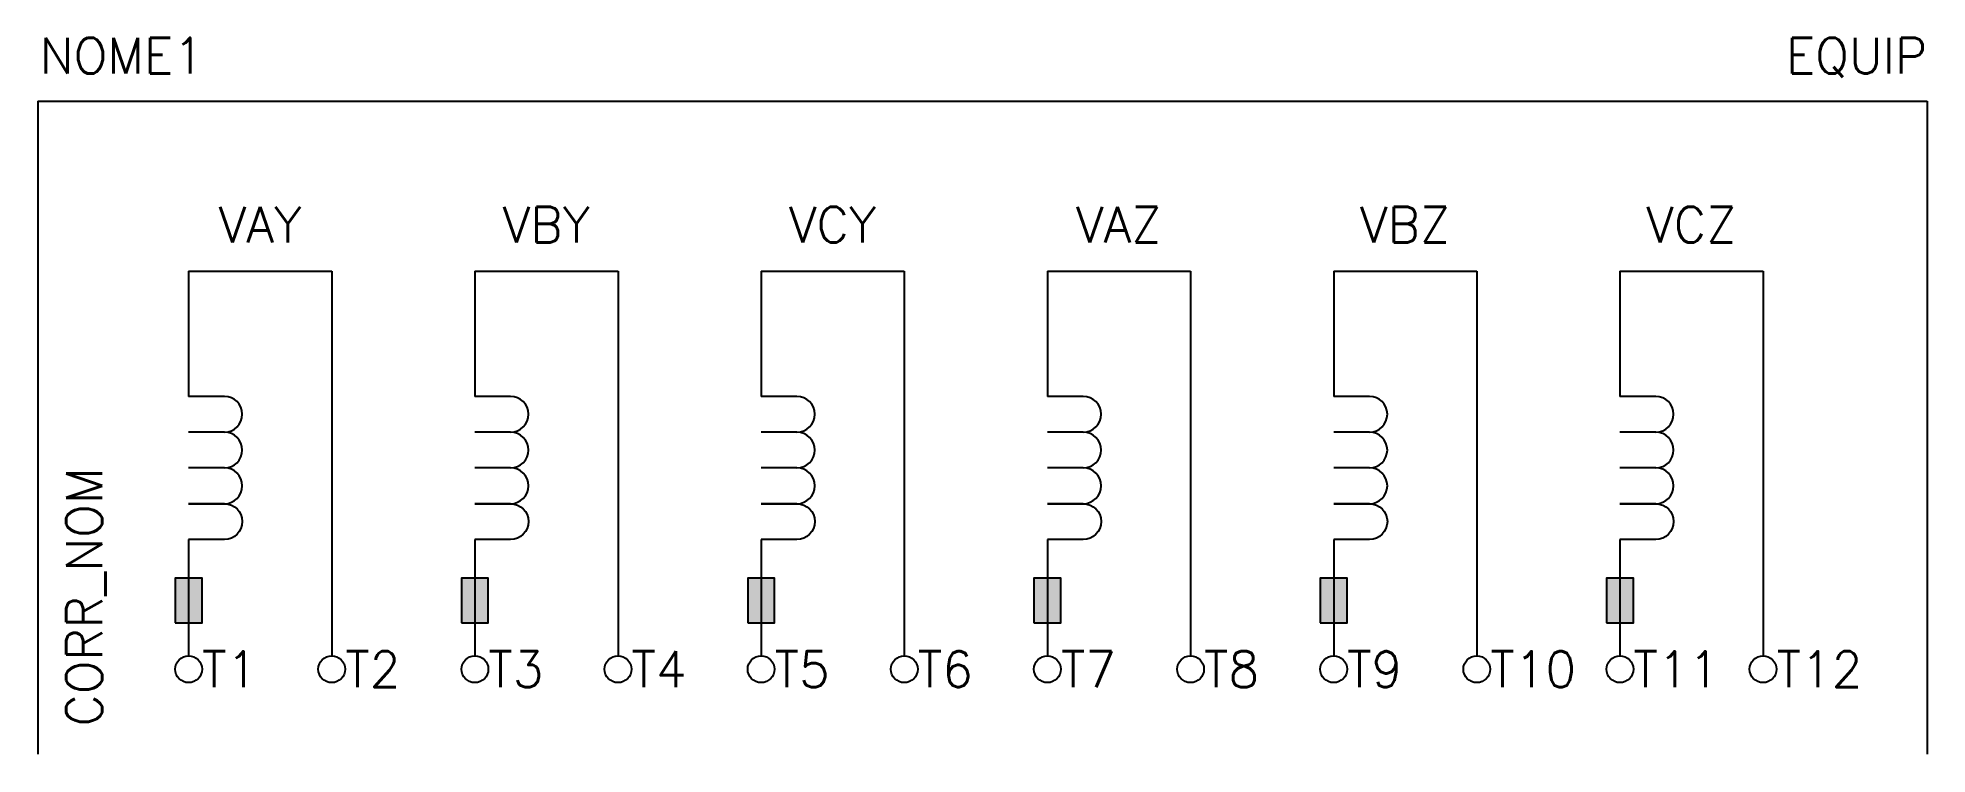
# Model space of a CAD drawing. Extents: x 480 to 586, y 446 to 486.
import ezdxf
from ezdxf.enums import TextEntityAlignment as Align

# ---------------------------------------------------------------- set-up
doc = ezdxf.new("R2010")
doc.units = 0
doc.header["$MEASUREMENT"] = 0
doc.layers.get('0').update_dxf_attribs({"linetype": 'CONTINUOUS'})
doc.styles.add('ROMANS', font='romans')

# ---------------------------------------------------------------- blocks, each defined once
blk = doc.blocks.new('RETANG')
at = {"color": 0}
blk.add_lwpolyline([(2.5, 0), (2.5, 1.5), (0, 1.5), (0, 0)], close=True, dxfattribs=at)
blk.add_solid([(0, 0), (0, 1.5), (2.5, 0), (2.5, 1.5)], dxfattribs=at)

msp = doc.modelspace()

# ---------------------------------------------------------------- linework, layer by layer
at = {"color": 0}
for p, q in [((480.37, 482.32), (585.97, 482.32)), ((480.37, 482.32), (480.37, 445.82)), ((585.97, 482.32), (585.97, 445.82)), ((488.8, 472.82), (496.8, 472.82)), ((488.8, 472.82), (488.8, 465.82)), ((496.8, 472.82), (496.8, 451.32)), ((504.8, 472.82), (512.8, 472.82)), ((504.8, 472.82), (504.8, 465.82)), ((512.8, 472.82), (512.8, 451.32)), ((520.8, 472.82), (528.8, 472.82)), ((520.8, 472.82), (520.8, 465.82)), ((528.8, 472.82), (528.8, 451.32)), ((536.8, 472.82), (544.8, 472.82)), ((536.8, 472.82), (536.8, 465.82)), ((544.8, 472.82), (544.8, 451.32)), ((552.8, 472.82), (560.8, 472.82)), ((552.8, 472.82), (552.8, 465.82)), ((560.8, 472.82), (560.8, 451.32)), ((568.8, 472.82), (576.8, 472.82)), ((568.8, 472.82), (568.8, 465.82)), ((576.8, 472.82), (576.8, 451.32)), ((488.8, 457.82), (488.8, 451.32)), ((504.8, 457.82), (504.8, 451.32)), ((520.8, 457.82), (520.8, 451.32)), ((536.8, 457.82), (536.8, 451.32)), ((552.8, 457.82), (552.8, 451.32)), ((568.8, 457.82), (568.8, 451.32))]:
    msp.add_line(p, q, dxfattribs=at)
for p, q in [((490.8, 465.82), (488.8, 465.82)), ((506.8, 465.82), (504.8, 465.82)), ((522.8, 465.82), (520.8, 465.82)), ((538.8, 465.82), (536.8, 465.82)), ((554.8, 465.82), (552.8, 465.82)), ((570.8, 465.82), (568.8, 465.82)), ((490.8, 463.82), (488.8, 463.82)), ((506.8, 463.82), (504.8, 463.82)), ((522.8, 463.82), (520.8, 463.82)), ((538.8, 463.82), (536.8, 463.82)), ((554.8, 463.82), (552.8, 463.82)), ((570.8, 463.82), (568.8, 463.82)), ((490.8, 461.82), (488.8, 461.82)), ((490.8, 461.82), (488.8, 461.82)), ((506.8, 461.82), (504.8, 461.82)), ((506.8, 461.82), (504.8, 461.82)), ((522.8, 461.82), (520.8, 461.82)), ((522.8, 461.82), (520.8, 461.82)), ((538.8, 461.82), (536.8, 461.82)), ((538.8, 461.82), (536.8, 461.82)), ((554.8, 461.82), (552.8, 461.82)), ((554.8, 461.82), (552.8, 461.82)), ((570.8, 461.82), (568.8, 461.82)), ((570.8, 461.82), (568.8, 461.82)), ((490.8, 459.82), (488.8, 459.82)), ((488.8, 459.82), (490.8, 459.82)), ((506.8, 459.82), (504.8, 459.82)), ((504.8, 459.82), (506.8, 459.82)), ((520.8, 459.82), (522.8, 459.82)), ((522.8, 459.82), (520.8, 459.82)), ((536.8, 459.82), (538.8, 459.82)), ((538.8, 459.82), (536.8, 459.82)), ((554.8, 459.82), (552.8, 459.82)), ((552.8, 459.82), (554.8, 459.82)), ((570.8, 459.82), (568.8, 459.82)), ((568.8, 459.82), (570.8, 459.82)), ((490.8, 457.82), (488.8, 457.82)), ((506.8, 457.82), (504.8, 457.82)), ((522.8, 457.82), (520.8, 457.82)), ((538.8, 457.82), (536.8, 457.82)), ((554.8, 457.82), (552.8, 457.82)), ((570.8, 457.82), (568.8, 457.82))]:
    msp.add_line(p, q)
for points in [[(490.8, 463.82, 1), (490.8, 465.82), (488.8, 465.82)], [(506.8, 463.82, 1), (506.8, 465.82), (504.8, 465.82)], [(522.8, 463.82, 1), (522.8, 465.82), (520.8, 465.82)], [(538.8, 463.82, 1), (538.8, 465.82), (536.8, 465.82)], [(554.8, 463.82, 1), (554.8, 465.82), (552.8, 465.82)], [(570.8, 463.82, 1), (570.8, 465.82), (568.8, 465.82)], [(490.8, 461.82, 1), (490.8, 463.82), (488.8, 463.82)], [(506.8, 461.82, 1), (506.8, 463.82), (504.8, 463.82)], [(522.8, 461.82, 1), (522.8, 463.82), (520.8, 463.82)], [(538.8, 461.82, 1), (538.8, 463.82), (536.8, 463.82)], [(554.8, 461.82, 1), (554.8, 463.82), (552.8, 463.82)], [(570.8, 461.82, 1), (570.8, 463.82), (568.8, 463.82)], [(490.8, 459.82, -1), (490.8, 457.82), (488.8, 457.82)], [(506.8, 459.82, -1), (506.8, 457.82), (504.8, 457.82)], [(522.8, 459.82, -1), (522.8, 457.82), (520.8, 457.82)], [(538.8, 459.82, -1), (538.8, 457.82), (536.8, 457.82)], [(554.8, 459.82, -1), (554.8, 457.82), (552.8, 457.82)], [(570.8, 459.82, -1), (570.8, 457.82), (568.8, 457.82)]]:
    msp.add_lwpolyline(points, format="xyb")
for centre in [(488.8, 450.57), (496.8, 450.57), (504.8, 450.57), (512.8, 450.57), (520.8, 450.57), (528.8, 450.57), (536.8, 450.57), (544.8, 450.57), (552.8, 450.57), (560.8, 450.57), (568.8, 450.57), (576.8, 450.57)]:
    msp.add_circle(centre, 0.75, dxfattribs=at)
for centre in [(490.8, 460.82), (506.8, 460.82), (522.8, 460.82), (538.8, 460.82), (554.8, 460.82), (570.8, 460.82)]:
    msp.add_arc(centre, 1, 270, 90)

# ---------------------------------------------------------------- block references
at = {"rotation": 270}
for p in [(488.05, 455.66), (504.05, 455.66), (520.05, 455.66), (536.05, 455.66), (552.05, 455.66), (568.05, 455.66)]:
    msp.add_blockref('RETANG', p, dxfattribs=at)

# ---------------------------------------------------------------- texts
at = {"style": 'ROMANS'}
for s, p in [('VAY', (492.8, 473.82)), ('VBY', (508.8, 473.82)), ('VCY', (524.8, 473.82)), ('VAZ', (540.8, 473.82)), ('VBZ', (556.8, 473.82)), ('VCZ', (572.8, 473.82))]:
    msp.add_text(s, height=2, dxfattribs=at).set_placement(p, align=Align.BOTTOM_CENTER)
at = {"lineweight": -3, "style": 'ROMANS'}
msp.add_attdef('NOME1', text='', height=2, dxfattribs=at).set_placement((485.07, 484.86), align=Align.MIDDLE_CENTER)
msp.add_attdef('EQUIP', text='', height=2, dxfattribs=at).set_placement((585.97, 484.86), align=Align.MIDDLE_RIGHT)
msp.add_attdef('CORR_NOM', text='', height=2, rotation=90, dxfattribs=at).set_placement((482.96, 447.37), align=Align.MIDDLE_LEFT)
for tag, p in [('T1', (489.55, 450.57)), ('T2', (497.55, 450.57)), ('T3', (505.55, 450.57)), ('T4', (513.55, 450.57)), ('T5', (521.55, 450.57)), ('T6', (529.55, 450.57)), ('T7', (537.55, 450.57)), ('T8', (545.55, 450.57)), ('T9', (553.55, 450.57)), ('T10', (561.55, 450.57)), ('T11', (569.55, 450.57)), ('T12', (577.55, 450.57))]:
    msp.add_attdef(tag, text='', height=2, dxfattribs=at).set_placement(p, align=Align.MIDDLE_LEFT)

doc.saveas('drawing.dxf')
